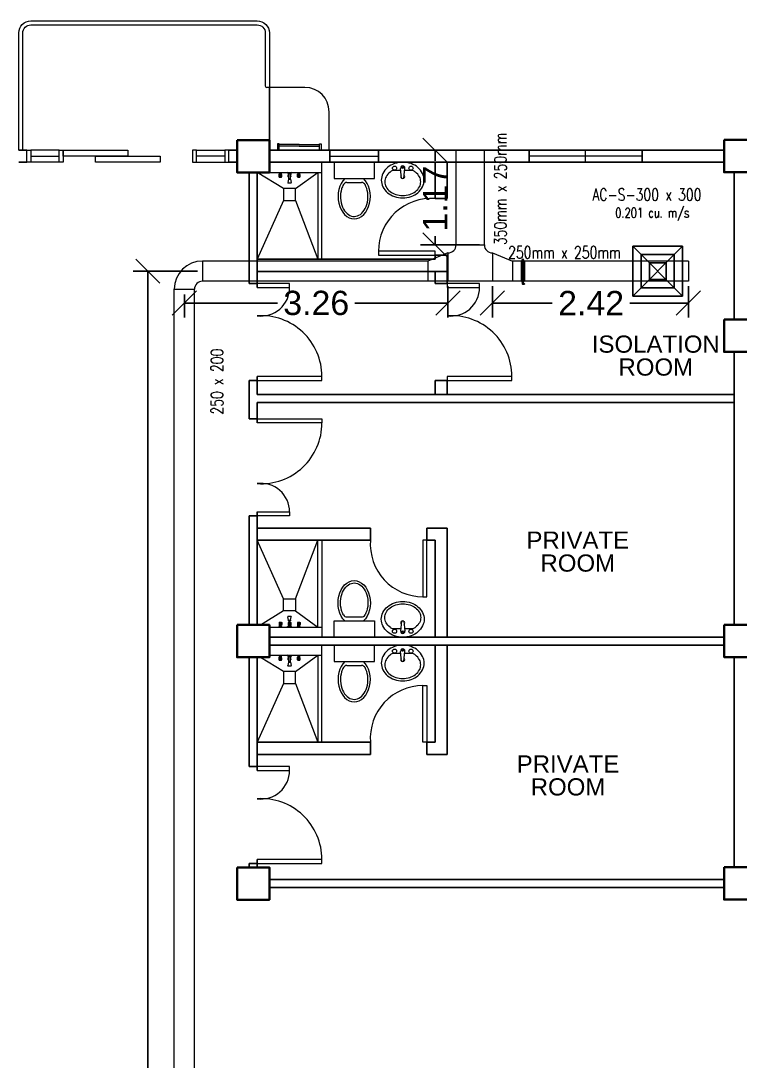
# Model space of a CAD drawing. Header units: millimetres. Extents: x 3 to 421, y 1 to 337.
# Drawn here: x 357.23 to 366.13, y 140.27 to 153.14 of the extents above; entities that cross this region are included whole.
import ezdxf

# ---------------------------------------------------------------- set-up
doc = ezdxf.new("R2010")
doc.units = ezdxf.units.MM
doc.header["$MEASUREMENT"] = 0
for name, color, linetype in [('A.C.VOLUM DAMPER', 7, 'Continuous'), ('diffuser', 7, 'Continuous'), ('ducting label', 7, 'Continuous'), ('label', 7, 'Continuous'), ('Legends', 7, 'Continuous')]:
    doc.layers.add(name, color=color, linetype=linetype)
doc.layers.add('ahu line', color=7, linetype='Continuous', lineweight=20)
doc.styles.add('Arch-Dim', font='simplex.shx', dxfattribs={"width": 0.75})
doc.styles.get("Standard").update_dxf_attribs({"font": 'arial.ttf'})
doc.styles.add('SWISSLT175', font='swissl.ttf', dxfattribs={"height": 0.175})
doc.dimstyles.new('Copy of dimension', dxfattribs={"dimtxt": 0.3, "dimasz": 0.3, "dimexe": 0.18, "dimexo": 0.0625, "dimgap": 0.09, "dimtad": 0, "dimzin": 0, "dimdsep": 46, "dimtxsty": 'Standard', "dimblk": 'OBLIQUE', "dimcen": 0.09, "dimclrd": 256, "dimclre": 256, "dimclrt": 256, "dimadec": 0, "dimazin": 0, "dimtfac": 1, "dimtofl": 0, "dimtmove": 0, "dimatfit": 3, "dimldrblk": 'OBLIQUE', "dimfxl": 1, "dimtolj": 1, "dimtzin": 0, "dimarcsym": 0})

# ---------------------------------------------------------------- blocks, each defined once
blk = doc.blocks.new('AC-S-12')
at = {"layer": 'diffuser'}
for p, q in [((-0.15, 0.15), (0.15, -0.15)), ((0.15, 0.15), (-0.15, -0.15)), ((-0.15, 0.15), (-0.15, -0.15)), ((0.15, 0.15), (-0.15, 0.15)), ((0.15, -0.15), (0.15, 0.15)), ((-0.1, 0.1), (-0.1, -0.1)), ((0.1, 0.1), (-0.1, 0.1)), ((0.1, -0.1), (0.1, 0.1)), ((-0.05, 0.05), (-0.05, -0.05)), ((0.05, 0.05), (-0.05, 0.05)), ((0.05, -0.05), (0.05, 0.05)), ((-0.05, -0.05), (0.05, -0.05)), ((-0.1, -0.1), (0.1, -0.1)), ((-0.15, -0.15), (0.15, -0.15))]:
    blk.add_line(p, q, dxfattribs=at)
for points in [[(-0.3582, 0.3582, 0, 0.0447, 0), (-0.2951, 0.295, 0, 0, 0), (-0.15, 0.15, 0, 0, 0)], [(0.3582, 0.3582, 0, 0.0447, 0), (0.2951, 0.295, 0, 0, 0), (0.15, 0.15, 0, 0, 0)], [(-0.3582, -0.3582, 0, 0.0447, 0), (-0.2951, -0.295, 0, 0, 0), (-0.15, -0.15, 0, 0, 0)], [(0.3582, -0.3582, 0, 0.0447, 0), (0.2951, -0.295, 0, 0, 0), (0.15, -0.15, 0, 0, 0)]]:
    blk.add_lwpolyline(points, format="xyseb", dxfattribs=at)
blk = doc.blocks.new('fcu')
at = {"layer": 'diffuser', "color": 7, "xscale": 2.052644456280903, "yscale": 2.052644456280903, "zscale": 2.052644456280903}
blk.add_blockref('AC-S-12', (0, 0), dxfattribs=at)
blk = doc.blocks.new('_Oblique')
at = {"color": 0, "linetype": 'ByBlock', "lineweight": -2}
blk.add_line((-0.5, -0.5), (0.5, 0.5), dxfattribs=at)
blk = doc.blocks.new('*D54')
at = {"layer": 'Defpoints', "color": 0, "transparency": 16777216}
for p in [(362.968, 151.541), (362.358, 150.369), (362.968, 150.369)]:
    blk.add_point(p, dxfattribs=at)
at = {"layer": 'diffuser', "lineweight": -2, "transparency": 16777216}
for p, q in [((362.906, 151.541), (362.178, 151.541)), ((362.358, 151.541), (362.358, 151.407)), ((362.358, 150.369), (362.358, 150.476)), ((362.906, 150.369), (362.178, 150.369))]:
    blk.add_line(p, q, dxfattribs=at)
at = {"layer": 'diffuser', "lineweight": -2, "transparency": 16777216, "xscale": 0.3, "yscale": 0.3, "zscale": 0.3}
for p, rotation in [((362.358, 151.541), 90), ((362.358, 150.369), 270)]:
    blk.add_blockref('_Oblique', p, dxfattribs=dict(at, rotation=rotation))
at = {"layer": 'diffuser', "transparency": 16777216, "insert": (362.358, 150.941), "char_height": 0.3, "attachment_point": 5, "rotation": 90}
blk.add_mtext('\\A1;1.17', dxfattribs=at)
blk = doc.blocks.new('*D55')
at = {"layer": 'Defpoints', "color": 0, "transparency": 16777216}
for p in [(363.068, 149.919), (365.493, 149.919), (365.493, 149.649)]:
    blk.add_point(p, dxfattribs=at)
at = {"layer": 'diffuser', "lineweight": -2, "transparency": 16777216}
for p, q in [((363.068, 149.857), (363.068, 149.469)), ((365.493, 149.857), (365.493, 149.469)), ((363.068, 149.649), (363.808, 149.649)), ((365.493, 149.649), (364.769, 149.649))]:
    blk.add_line(p, q, dxfattribs=at)
at = {"layer": 'diffuser', "lineweight": -2, "transparency": 16777216, "xscale": 0.3, "yscale": 0.3, "zscale": 0.3, "rotation": 180}
blk.add_blockref('_Oblique', (363.068, 149.649), dxfattribs=at)
at = {"layer": 'diffuser', "lineweight": -2, "transparency": 16777216, "xscale": 0.3, "yscale": 0.3, "zscale": 0.3}
blk.add_blockref('_Oblique', (365.493, 149.649), dxfattribs=at)
at = {"layer": 'diffuser', "transparency": 16777216, "insert": (364.289, 149.649), "char_height": 0.3, "attachment_point": 5}
blk.add_mtext('\\A1;2.42', dxfattribs=at)
blk = doc.blocks.new('*D56')
at = {"layer": 'Defpoints', "color": 0, "transparency": 16777216}
for p in [(362.518, 149.919), (359.257, 149.819), (359.257, 149.649)]:
    blk.add_point(p, dxfattribs=at)
at = {"layer": 'diffuser', "lineweight": -2, "transparency": 16777216}
for p, q in [((362.518, 149.857), (362.518, 149.469)), ((359.257, 149.757), (359.257, 149.469)), ((359.257, 149.649), (360.409, 149.649)), ((362.518, 149.649), (361.367, 149.649))]:
    blk.add_line(p, q, dxfattribs=at)
at = {"layer": 'diffuser', "lineweight": -2, "transparency": 16777216, "xscale": 0.3, "yscale": 0.3, "zscale": 0.3, "rotation": 180}
blk.add_blockref('_Oblique', (359.257, 149.649), dxfattribs=at)
at = {"layer": 'diffuser', "lineweight": -2, "transparency": 16777216, "xscale": 0.3, "yscale": 0.3, "zscale": 0.3}
blk.add_blockref('_Oblique', (362.518, 149.649), dxfattribs=at)
at = {"layer": 'diffuser', "transparency": 16777216, "insert": (360.888, 149.649), "char_height": 0.3, "attachment_point": 5}
blk.add_mtext('\\A1;3.26', dxfattribs=at)
blk = doc.blocks.new('*D57')
at = {"layer": 'Defpoints', "color": 0, "transparency": 16777216}
for p in [(359.482, 150.044), (358.805, 112.038), (359.482, 112.038)]:
    blk.add_point(p, dxfattribs=at)
at = {"layer": 'diffuser', "lineweight": -2, "transparency": 16777216}
for p, q in [((359.42, 150.044), (358.625, 150.044)), ((358.805, 150.044), (358.805, 131.605)), ((358.805, 112.038), (358.805, 130.47)), ((359.42, 112.038), (358.625, 112.038))]:
    blk.add_line(p, q, dxfattribs=at)
at = {"layer": 'diffuser', "lineweight": -2, "transparency": 16777216, "xscale": 0.3, "yscale": 0.3, "zscale": 0.3}
for p, rotation in [((358.805, 150.044), 90), ((358.805, 112.038), 270)]:
    blk.add_blockref('_Oblique', p, dxfattribs=dict(at, rotation=rotation))
at = {"layer": 'diffuser', "transparency": 16777216, "insert": (358.805, 131.037), "char_height": 0.3, "attachment_point": 5, "rotation": 90}
blk.add_mtext('\\A1;38.01', dxfattribs=at)

msp = doc.modelspace()

# ---------------------------------------------------------------- hatches: boundary and pattern name
at = {"layer": 'A.C.VOLUM DAMPER'}
h = msp.add_hatch(dxfattribs=at)
h.set_pattern_fill('ANSI31', color=256, scale=0.001864, angle=-90, style=0)
h.set_pattern_definition([(315, (-66.210348, -91.43470332), (0.00016477009232, 0.00016477009232), [])])
h.paths.add_polyline_path([(363.449, 149.908), (363.454, 149.908), (363.454, 149.919), (363.437, 149.919), (363.437, 149.908), (363.442, 149.908), (363.442, 149.882), (363.466, 149.882), (363.466, 149.888), (363.449, 149.888)])

# ---------------------------------------------------------------- linework, layer by layer
at = {"color": 8, "linetype": 'ByBlock', "lineweight": 9}
for p, q in [((360.748, 152.316), (360.278, 152.316)), ((361.048, 151.541), (361.048, 152.016)), ((360.308, 151.541), (361.058, 151.541)), ((360.428, 151.621), (360.408, 151.621)), ((360.408, 151.621), (360.408, 151.541)), ((360.428, 151.541), (360.428, 151.621)), ((360.678, 151.611), (360.428, 151.611)), ((360.678, 151.591), (360.428, 151.591)), ((360.678, 151.611), (360.928, 151.611)), ((360.678, 151.591), (360.928, 151.591)), ((360.928, 151.541), (360.928, 151.621)), ((360.928, 151.621), (360.948, 151.621)), ((360.948, 151.621), (360.948, 151.541)), ((360.948, 151.541), (361.048, 151.541)), ((361.058, 151.541), (361.058, 151.392)), ((361.658, 151.392), (361.658, 151.541)), ((364.921, 151.542), (363.521, 151.542)), ((363.521, 151.542), (363.521, 151.391)), ((364.221, 151.391), (364.221, 151.542)), ((364.921, 151.391), (364.921, 151.542)), ((361.058, 151.467), (361.658, 151.467)), ((361.058, 151.392), (361.658, 151.392)), ((364.921, 151.466), (363.521, 151.466)), ((364.221, 151.391), (364.921, 151.391)), ((360.308, 151.266), (360.958, 151.266)), ((366.058, 148.517), (366.058, 149.044)), ((360.308, 145.641), (360.958, 145.641)), ((360.308, 145.291), (360.958, 145.291)), ((366.058, 142.817), (366.058, 142.669))]:
    msp.add_line(p, q, dxfattribs=at)
at = {"color": 8, "linetype": 'ByBlock', "lineweight": 25}
for p, q in [((357.308, 151.541), (357.208, 151.541)), ((359.808, 151.541), (359.908, 151.541)), ((365.933, 151.542), (360.308, 151.541)), ((357.308, 151.391), (357.208, 151.391)), ((359.808, 151.391), (359.908, 151.391)), ((365.933, 151.392), (360.308, 151.392)), ((362.508, 151.391), (365.933, 151.391)), ((360.058, 151.266), (360.058, 149.891)), ((360.158, 151.266), (360.158, 149.841)), ((366.058, 149.444), (366.058, 151.268)), ((360.158, 149.891), (360.058, 149.891)), ((366.058, 145.669), (366.058, 149.044)), ((360.058, 148.691), (360.058, 148.467)), ((360.158, 148.691), (360.058, 148.691)), ((360.158, 148.741), (360.158, 148.517)), ((360.058, 148.467), (360.058, 148.216)), ((366.058, 148.517), (360.158, 148.517)), ((366.058, 148.417), (360.158, 148.417)), ((360.158, 148.417), (360.158, 148.166)), ((366.058, 145.669), (366.058, 148.417)), ((360.158, 148.216), (360.058, 148.216)), ((360.058, 147.016), (360.058, 145.667)), ((360.158, 147.016), (360.058, 147.016)), ((360.158, 147.066), (360.158, 145.667)), ((365.933, 145.517), (360.308, 145.517)), ((365.933, 145.417), (360.308, 145.417)), ((360.058, 145.267), (360.058, 143.916)), ((360.158, 145.267), (360.158, 143.866)), ((366.058, 142.669), (366.058, 145.269)), ((366.058, 142.817), (366.058, 145.269)), ((360.158, 143.916), (360.058, 143.916)), ((360.158, 142.766), (360.158, 142.667)), ((360.058, 142.716), (360.058, 142.667)), ((360.158, 142.716), (360.058, 142.716)), ((360.308, 142.517), (365.933, 142.517)), ((360.308, 142.417), (365.933, 142.417))]:
    msp.add_line(p, q, dxfattribs=at)
at = {"color": 8, "linetype": 'ByBlock', "lineweight": 13}
for p, q in [((357.708, 151.541), (357.358, 151.541)), ((359.408, 151.541), (359.758, 151.541)), ((357.358, 151.466), (357.708, 151.466)), ((357.708, 151.391), (357.358, 151.391)), ((359.758, 151.466), (359.408, 151.466)), ((359.408, 151.391), (359.758, 151.391))]:
    msp.add_line(p, q, dxfattribs=at)
at = {"color": 8, "lineweight": 9}
for p, q in [((361.108, 151.391), (361.108, 151.191)), ((361.608, 151.391), (361.108, 151.391)), ((361.608, 151.191), (361.608, 151.391)), ((360.428, 151.266), (360.462, 151.266)), ((360.428, 151.265), (360.428, 151.266)), ((360.428, 151.265), (360.462, 151.265)), ((360.428, 151.265), (360.431, 151.258)), ((360.428, 151.233), (360.43, 151.237)), ((360.431, 151.258), (360.458, 151.258)), ((360.431, 151.244), (360.431, 151.247)), ((360.431, 151.247), (360.458, 151.247)), ((360.431, 151.244), (360.459, 151.244)), ((360.431, 151.239), (360.431, 151.244)), ((360.433, 151.258), (360.433, 151.247)), ((360.456, 151.258), (360.456, 151.247)), ((360.462, 151.265), (360.458, 151.258)), ((360.459, 151.244), (360.458, 151.247)), ((360.459, 151.239), (360.459, 151.244)), ((360.461, 151.233), (360.459, 151.237)), ((360.462, 151.265), (360.462, 151.266)), ((360.541, 151.26), (360.529, 151.266)), ((360.529, 151.266), (360.587, 151.266)), ((360.576, 151.26), (360.541, 151.26)), ((360.541, 151.251), (360.541, 151.26)), ((360.541, 151.26), (360.576, 151.26)), ((360.576, 151.251), (360.541, 151.251)), ((360.542, 151.233), (360.544, 151.237)), ((360.544, 151.244), (360.545, 151.247)), ((360.544, 151.244), (360.551, 151.244)), ((360.544, 151.239), (360.544, 151.244)), ((360.545, 151.247), (360.551, 151.247)), ((360.547, 151.251), (360.547, 151.247)), ((360.551, 151.188), (360.551, 151.251)), ((360.551, 151.251), (360.566, 151.251)), ((360.566, 151.251), (360.566, 151.188)), ((360.566, 151.247), (360.571, 151.247)), ((360.566, 151.244), (360.572, 151.244)), ((360.57, 151.251), (360.57, 151.247)), ((360.572, 151.244), (360.571, 151.247)), ((360.572, 151.239), (360.572, 151.244)), ((360.575, 151.233), (360.573, 151.237)), ((360.587, 151.266), (360.576, 151.26)), ((360.576, 151.26), (360.576, 151.251)), ((360.655, 151.265), (360.655, 151.266)), ((360.655, 151.266), (360.689, 151.266)), ((360.655, 151.265), (360.658, 151.258)), ((360.655, 151.265), (360.689, 151.265)), ((360.655, 151.233), (360.657, 151.237)), ((360.658, 151.258), (360.685, 151.258)), ((360.658, 151.244), (360.659, 151.247)), ((360.658, 151.239), (360.658, 151.244)), ((360.658, 151.244), (360.686, 151.244)), ((360.659, 151.247), (360.685, 151.247)), ((360.66, 151.258), (360.66, 151.247)), ((360.683, 151.258), (360.683, 151.247)), ((360.689, 151.265), (360.685, 151.258)), ((360.686, 151.244), (360.685, 151.247)), ((360.686, 151.239), (360.686, 151.244)), ((360.688, 151.233), (360.686, 151.237)), ((360.689, 151.265), (360.689, 151.266)), ((361.944, 151.193), (361.93, 151.315)), ((361.973, 151.193), (361.986, 151.315)), ((360.428, 151.211), (360.428, 151.233)), ((360.428, 151.211), (360.461, 151.211)), ((360.431, 151.209), (360.428, 151.211)), ((360.431, 151.233), (360.439, 151.233)), ((360.431, 151.22), (360.431, 151.232)), ((360.431, 151.209), (360.458, 151.209)), ((360.431, 151.207), (360.431, 151.209)), ((360.431, 151.207), (360.458, 151.207)), ((360.438, 151.219), (360.438, 151.232)), ((360.458, 151.233), (360.45, 151.233)), ((360.451, 151.219), (360.451, 151.232)), ((360.458, 151.22), (360.458, 151.232)), ((360.458, 151.209), (360.461, 151.211)), ((360.458, 151.207), (360.458, 151.209)), ((360.461, 151.211), (360.461, 151.233)), ((360.546, 151.181), (360.537, 151.139)), ((360.578, 151.134), (360.539, 151.134)), ((360.542, 151.211), (360.542, 151.233)), ((360.542, 151.211), (360.551, 151.211)), ((360.545, 151.209), (360.542, 151.211)), ((360.545, 151.233), (360.551, 151.233)), ((360.545, 151.22), (360.545, 151.232)), ((360.545, 151.209), (360.551, 151.209)), ((360.545, 151.207), (360.545, 151.209)), ((360.545, 151.207), (360.551, 151.207)), ((360.546, 151.188), (360.546, 151.181)), ((360.57, 151.188), (360.546, 151.188)), ((360.546, 151.181), (360.57, 151.181)), ((360.546, 151.181), (360.57, 151.181)), ((360.571, 151.233), (360.566, 151.233)), ((360.566, 151.211), (360.575, 151.211)), ((360.566, 151.209), (360.571, 151.209)), ((360.566, 151.207), (360.571, 151.207)), ((360.57, 151.181), (360.57, 151.188)), ((360.57, 151.181), (360.579, 151.139)), ((360.571, 151.22), (360.571, 151.232)), ((360.571, 151.209), (360.575, 151.211)), ((360.571, 151.207), (360.571, 151.209)), ((360.575, 151.211), (360.575, 151.233)), ((360.655, 151.211), (360.655, 151.233)), ((360.659, 151.209), (360.655, 151.211)), ((360.655, 151.211), (360.688, 151.211)), ((360.659, 151.233), (360.666, 151.233)), ((360.659, 151.22), (360.659, 151.232)), ((360.659, 151.207), (360.659, 151.209)), ((360.659, 151.209), (360.685, 151.209)), ((360.659, 151.207), (360.685, 151.207)), ((360.666, 151.219), (360.666, 151.232)), ((360.685, 151.233), (360.678, 151.233)), ((360.678, 151.219), (360.678, 151.232)), ((360.685, 151.22), (360.685, 151.232)), ((360.685, 151.209), (360.688, 151.211)), ((360.685, 151.207), (360.685, 151.209)), ((360.688, 151.211), (360.688, 151.233)), ((361.108, 151.191), (361.608, 151.191)), ((361.268, 151.141), (361.449, 151.141)), ((360.546, 145.726), (360.537, 145.768)), ((360.578, 145.773), (360.539, 145.773)), ((360.546, 145.719), (360.546, 145.726)), ((360.546, 145.726), (360.57, 145.726)), ((360.546, 145.726), (360.57, 145.726)), ((360.57, 145.719), (360.546, 145.719)), ((360.551, 145.719), (360.551, 145.656)), ((360.566, 145.656), (360.566, 145.719)), ((360.57, 145.726), (360.579, 145.768)), ((360.57, 145.726), (360.57, 145.719)), ((361.108, 145.516), (361.108, 145.716)), ((361.108, 145.716), (361.608, 145.716)), ((361.268, 145.766), (361.449, 145.766)), ((361.608, 145.716), (361.608, 145.516)), ((361.944, 145.714), (361.93, 145.592)), ((361.973, 145.714), (361.986, 145.592)), ((360.431, 145.698), (360.428, 145.696)), ((360.428, 145.696), (360.461, 145.696)), ((360.428, 145.696), (360.428, 145.674)), ((360.428, 145.674), (360.43, 145.67)), ((360.428, 145.642), (360.431, 145.649)), ((360.428, 145.642), (360.462, 145.642)), ((360.428, 145.642), (360.428, 145.641)), ((360.428, 145.641), (360.462, 145.641)), ((360.431, 145.7), (360.458, 145.7)), ((360.431, 145.7), (360.431, 145.698)), ((360.431, 145.698), (360.458, 145.698)), ((360.431, 145.688), (360.431, 145.675)), ((360.431, 145.674), (360.439, 145.674)), ((360.431, 145.668), (360.431, 145.663)), ((360.431, 145.663), (360.431, 145.66)), ((360.431, 145.663), (360.459, 145.663)), ((360.431, 145.66), (360.458, 145.66)), ((360.431, 145.649), (360.458, 145.649)), ((360.433, 145.649), (360.433, 145.66)), ((360.438, 145.688), (360.438, 145.675)), ((360.458, 145.674), (360.45, 145.674)), ((360.451, 145.688), (360.451, 145.675)), ((360.456, 145.649), (360.456, 145.66)), ((360.458, 145.7), (360.458, 145.698)), ((360.458, 145.698), (360.461, 145.696)), ((360.458, 145.688), (360.458, 145.675)), ((360.459, 145.663), (360.458, 145.66)), ((360.462, 145.642), (360.458, 145.649)), ((360.461, 145.674), (360.459, 145.67)), ((360.459, 145.668), (360.459, 145.663)), ((360.461, 145.696), (360.461, 145.674)), ((360.462, 145.642), (360.462, 145.641)), ((360.541, 145.647), (360.529, 145.641)), ((360.529, 145.641), (360.587, 145.641)), ((360.576, 145.656), (360.541, 145.656)), ((360.541, 145.656), (360.541, 145.647)), ((360.576, 145.647), (360.541, 145.647)), ((360.541, 145.647), (360.576, 145.647)), ((360.545, 145.698), (360.542, 145.696)), ((360.542, 145.696), (360.551, 145.696)), ((360.542, 145.696), (360.542, 145.674)), ((360.542, 145.674), (360.544, 145.67)), ((360.544, 145.668), (360.544, 145.663)), ((360.544, 145.663), (360.551, 145.663)), ((360.544, 145.663), (360.545, 145.66)), ((360.545, 145.7), (360.551, 145.7)), ((360.545, 145.7), (360.545, 145.698)), ((360.545, 145.698), (360.551, 145.698)), ((360.545, 145.688), (360.545, 145.675)), ((360.545, 145.674), (360.551, 145.674)), ((360.545, 145.66), (360.551, 145.66)), ((360.547, 145.656), (360.547, 145.66)), ((360.551, 145.656), (360.566, 145.656)), ((360.566, 145.7), (360.571, 145.7)), ((360.566, 145.698), (360.571, 145.698)), ((360.566, 145.696), (360.575, 145.696)), ((360.571, 145.674), (360.566, 145.674)), ((360.566, 145.663), (360.572, 145.663)), ((360.566, 145.66), (360.571, 145.66)), ((360.57, 145.656), (360.57, 145.66)), ((360.571, 145.7), (360.571, 145.698)), ((360.571, 145.698), (360.575, 145.696)), ((360.571, 145.688), (360.571, 145.675)), ((360.572, 145.663), (360.571, 145.66)), ((360.572, 145.668), (360.572, 145.663)), ((360.575, 145.674), (360.573, 145.67)), ((360.575, 145.696), (360.575, 145.674)), ((360.576, 145.647), (360.576, 145.656)), ((360.587, 145.641), (360.576, 145.647)), ((360.659, 145.698), (360.655, 145.696)), ((360.655, 145.696), (360.655, 145.674)), ((360.655, 145.696), (360.688, 145.696)), ((360.655, 145.674), (360.657, 145.67)), ((360.655, 145.642), (360.658, 145.649)), ((360.655, 145.642), (360.655, 145.641)), ((360.655, 145.642), (360.689, 145.642)), ((360.655, 145.641), (360.689, 145.641)), ((360.658, 145.668), (360.658, 145.663)), ((360.658, 145.663), (360.686, 145.663)), ((360.658, 145.663), (360.659, 145.66)), ((360.658, 145.649), (360.685, 145.649)), ((360.659, 145.7), (360.659, 145.698)), ((360.659, 145.7), (360.685, 145.7)), ((360.659, 145.698), (360.685, 145.698)), ((360.659, 145.688), (360.659, 145.675)), ((360.659, 145.674), (360.666, 145.674)), ((360.659, 145.66), (360.685, 145.66)), ((360.66, 145.649), (360.66, 145.66)), ((360.666, 145.688), (360.666, 145.675)), ((360.678, 145.688), (360.678, 145.675)), ((360.685, 145.674), (360.678, 145.674)), ((360.683, 145.649), (360.683, 145.66)), ((360.685, 145.7), (360.685, 145.698)), ((360.685, 145.698), (360.688, 145.696)), ((360.685, 145.688), (360.685, 145.675)), ((360.686, 145.663), (360.685, 145.66)), ((360.689, 145.642), (360.685, 145.649)), ((360.688, 145.674), (360.686, 145.67)), ((360.686, 145.668), (360.686, 145.663)), ((360.688, 145.696), (360.688, 145.674)), ((360.689, 145.642), (360.689, 145.641)), ((361.608, 145.516), (361.108, 145.516)), ((361.108, 145.416), (361.108, 145.216)), ((361.608, 145.416), (361.108, 145.416)), ((361.608, 145.216), (361.608, 145.416)), ((361.944, 145.218), (361.93, 145.34)), ((361.973, 145.218), (361.986, 145.34)), ((360.428, 145.291), (360.462, 145.291)), ((360.428, 145.29), (360.428, 145.291)), ((360.428, 145.29), (360.462, 145.29)), ((360.428, 145.29), (360.431, 145.283)), ((360.428, 145.258), (360.43, 145.262)), ((360.428, 145.236), (360.428, 145.258)), ((360.428, 145.236), (360.461, 145.236)), ((360.431, 145.234), (360.428, 145.236)), ((360.431, 145.283), (360.458, 145.283)), ((360.431, 145.269), (360.431, 145.272)), ((360.431, 145.272), (360.458, 145.272)), ((360.431, 145.269), (360.459, 145.269)), ((360.431, 145.264), (360.431, 145.269)), ((360.431, 145.258), (360.439, 145.258)), ((360.431, 145.245), (360.431, 145.257)), ((360.431, 145.234), (360.458, 145.234)), ((360.431, 145.232), (360.431, 145.234)), ((360.431, 145.232), (360.458, 145.232)), ((360.433, 145.283), (360.433, 145.272)), ((360.438, 145.244), (360.438, 145.257)), ((360.458, 145.258), (360.45, 145.258)), ((360.451, 145.244), (360.451, 145.257)), ((360.456, 145.283), (360.456, 145.272)), ((360.462, 145.29), (360.458, 145.283)), ((360.459, 145.269), (360.458, 145.272)), ((360.458, 145.245), (360.458, 145.257)), ((360.458, 145.234), (360.461, 145.236)), ((360.458, 145.232), (360.458, 145.234)), ((360.459, 145.264), (360.459, 145.269)), ((360.461, 145.258), (360.459, 145.262)), ((360.461, 145.236), (360.461, 145.258)), ((360.462, 145.29), (360.462, 145.291)), ((360.541, 145.285), (360.529, 145.291)), ((360.529, 145.291), (360.587, 145.291)), ((360.546, 145.206), (360.537, 145.164)), ((360.576, 145.285), (360.541, 145.285)), ((360.541, 145.276), (360.541, 145.285)), ((360.541, 145.285), (360.576, 145.285)), ((360.576, 145.276), (360.541, 145.276)), ((360.542, 145.258), (360.544, 145.262)), ((360.542, 145.236), (360.542, 145.258)), ((360.542, 145.236), (360.551, 145.236)), ((360.545, 145.234), (360.542, 145.236)), ((360.544, 145.269), (360.545, 145.272)), ((360.544, 145.269), (360.551, 145.269)), ((360.544, 145.264), (360.544, 145.269)), ((360.545, 145.272), (360.551, 145.272)), ((360.545, 145.258), (360.551, 145.258)), ((360.545, 145.245), (360.545, 145.257)), ((360.545, 145.234), (360.551, 145.234)), ((360.545, 145.232), (360.545, 145.234)), ((360.545, 145.232), (360.551, 145.232)), ((360.546, 145.213), (360.546, 145.206)), ((360.57, 145.213), (360.546, 145.213)), ((360.546, 145.206), (360.57, 145.206)), ((360.546, 145.206), (360.57, 145.206)), ((360.547, 145.276), (360.547, 145.272)), ((360.551, 145.213), (360.551, 145.276)), ((360.551, 145.276), (360.566, 145.276)), ((360.566, 145.276), (360.566, 145.213)), ((360.566, 145.272), (360.571, 145.272)), ((360.566, 145.269), (360.572, 145.269)), ((360.571, 145.258), (360.566, 145.258)), ((360.566, 145.236), (360.575, 145.236)), ((360.566, 145.234), (360.571, 145.234)), ((360.566, 145.232), (360.571, 145.232)), ((360.57, 145.276), (360.57, 145.272)), ((360.57, 145.206), (360.57, 145.213)), ((360.57, 145.206), (360.579, 145.164)), ((360.572, 145.269), (360.571, 145.272)), ((360.571, 145.245), (360.571, 145.257)), ((360.571, 145.234), (360.575, 145.236)), ((360.571, 145.232), (360.571, 145.234)), ((360.572, 145.264), (360.572, 145.269)), ((360.575, 145.258), (360.573, 145.262)), ((360.575, 145.236), (360.575, 145.258)), ((360.587, 145.291), (360.576, 145.285)), ((360.576, 145.285), (360.576, 145.276)), ((360.655, 145.29), (360.655, 145.291)), ((360.655, 145.291), (360.689, 145.291)), ((360.655, 145.29), (360.658, 145.283)), ((360.655, 145.29), (360.689, 145.29)), ((360.655, 145.258), (360.657, 145.262)), ((360.655, 145.236), (360.655, 145.258)), ((360.659, 145.234), (360.655, 145.236)), ((360.655, 145.236), (360.688, 145.236)), ((360.658, 145.283), (360.685, 145.283)), ((360.658, 145.269), (360.659, 145.272)), ((360.658, 145.264), (360.658, 145.269)), ((360.658, 145.269), (360.686, 145.269)), ((360.659, 145.272), (360.685, 145.272)), ((360.659, 145.258), (360.666, 145.258)), ((360.659, 145.245), (360.659, 145.257)), ((360.659, 145.232), (360.659, 145.234)), ((360.659, 145.234), (360.685, 145.234)), ((360.659, 145.232), (360.685, 145.232)), ((360.66, 145.283), (360.66, 145.272)), ((360.666, 145.244), (360.666, 145.257)), ((360.685, 145.258), (360.678, 145.258)), ((360.678, 145.244), (360.678, 145.257)), ((360.683, 145.283), (360.683, 145.272)), ((360.689, 145.29), (360.685, 145.283)), ((360.686, 145.269), (360.685, 145.272)), ((360.685, 145.245), (360.685, 145.257)), ((360.685, 145.234), (360.688, 145.236)), ((360.685, 145.232), (360.685, 145.234)), ((360.686, 145.264), (360.686, 145.269)), ((360.688, 145.258), (360.686, 145.262)), ((360.688, 145.236), (360.688, 145.258)), ((360.689, 145.29), (360.689, 145.291)), ((361.108, 145.216), (361.608, 145.216)), ((360.578, 145.159), (360.539, 145.159)), ((361.268, 145.166), (361.449, 145.166))]:
    msp.add_line(p, q, dxfattribs=at)
at = {"color": 8, "lineweight": 25, "ltscale": 0.3}
for p, q in [((362.358, 151.391), (362.358, 150.941)), ((362.508, 151.391), (362.508, 150.941)), ((362.358, 150.241), (362.358, 150.191)), ((362.508, 150.241), (362.508, 150.041)), ((360.158, 150.191), (362.358, 150.191)), ((360.158, 150.041), (362.508, 150.041))]:
    msp.add_line(p, q, dxfattribs=at)
at = {"color": 8, "linetype": 'ByBlock', "lineweight": 9, "ltscale": 0.3}
for p, q in [((360.483, 151.066), (360.158, 151.266)), ((360.633, 151.066), (360.908, 151.266)), ((360.483, 150.916), (360.158, 150.191)), ((360.633, 150.916), (360.908, 150.191)), ((360.483, 145.991), (360.158, 146.716)), ((360.633, 145.991), (360.908, 146.716)), ((360.483, 145.841), (360.199, 145.666)), ((360.633, 145.841), (360.908, 145.641)), ((360.483, 145.091), (360.199, 145.266)), ((360.633, 145.091), (360.908, 145.291)), ((360.483, 144.941), (360.158, 144.216)), ((360.633, 144.941), (360.908, 144.216))]:
    msp.add_line(p, q, dxfattribs=at)
at = {"color": 8, "linetype": 'Continuous', "lineweight": 25}
for p, q in [((362.358, 150.941), (362.508, 150.941)), ((362.358, 150.191), (362.358, 150.241)), ((362.358, 150.241), (362.508, 150.241)), ((362.358, 150.041), (362.358, 149.891)), ((362.508, 150.041), (362.508, 149.891)), ((362.508, 149.891), (362.358, 149.891)), ((362.358, 148.691), (362.358, 148.516)), ((362.508, 148.691), (362.358, 148.691)), ((362.508, 148.691), (362.508, 148.516))]:
    msp.add_line(p, q, dxfattribs=at)
at = {"color": 8, "linetype": 'ByBlock', "lineweight": 25, "ltscale": 0.3}
for p, q in [((360.158, 146.866), (361.558, 146.866)), ((361.558, 146.716), (361.558, 146.866)), ((362.258, 146.866), (362.508, 146.866)), ((362.258, 146.716), (362.258, 146.866)), ((362.508, 145.516), (362.508, 146.866)), ((360.158, 146.716), (361.558, 146.716)), ((362.258, 146.716), (362.358, 146.716)), ((362.358, 145.516), (362.358, 146.716)), ((362.358, 145.416), (362.358, 144.216)), ((362.508, 145.416), (362.508, 144.066)), ((360.158, 144.216), (361.558, 144.216)), ((361.558, 144.216), (361.558, 144.066)), ((362.258, 144.216), (362.358, 144.216)), ((362.258, 144.216), (362.258, 144.066)), ((360.158, 144.066), (361.558, 144.066)), ((362.258, 144.066), (362.508, 144.066))]:
    msp.add_line(p, q, dxfattribs=at)
at = {"color": 8, "linetype": 'ByBlock', "lineweight": 9}
for points in [[(357.208, 151.541), (357.208, 152.991, -0.414214), (357.358, 153.141), (360.158, 153.141, -0.414214), (360.308, 152.991), (360.308, 151.666), (360.308, 152.316)], [(357.258, 151.541), (357.258, 152.991, -0.414214), (357.358, 153.091), (360.158, 153.091, -0.414214), (360.258, 152.991), (360.258, 152.336)]]:
    msp.add_lwpolyline(points, format="xyb", dxfattribs=at)
at = {"color": 8, "linetype": 'ByBlock', "lineweight": 35}
for points in [[(359.908, 151.666), (360.308, 151.666), (360.308, 151.266), (359.908, 151.266)], [(365.933, 151.668), (366.333, 151.668), (366.333, 151.268), (365.933, 151.268)], [(365.933, 149.444), (366.333, 149.444), (366.333, 149.044), (365.933, 149.044)], [(359.908, 145.667), (360.308, 145.667), (360.308, 145.267), (359.908, 145.267)], [(365.933, 145.669), (366.333, 145.669), (366.333, 145.269), (365.933, 145.269)], [(359.908, 142.667), (360.308, 142.667), (360.308, 142.267), (359.908, 142.267)], [(365.933, 142.669), (366.333, 142.669), (366.333, 142.269), (365.933, 142.269)]]:
    msp.add_lwpolyline(points, close=True, dxfattribs=at)
at = {"color": 8, "linetype": 'ByBlock', "lineweight": 13}
for points in [[(357.358, 151.541), (357.358, 151.391), (357.308, 151.391), (357.308, 151.541)], [(357.758, 151.541), (357.758, 151.391), (357.708, 151.391), (357.708, 151.541)], [(357.758, 151.541), (358.558, 151.541), (358.558, 151.466), (357.758, 151.466)], [(359.358, 151.541), (359.358, 151.391), (359.408, 151.391), (359.408, 151.541)], [(359.758, 151.541), (359.758, 151.391), (359.808, 151.391), (359.808, 151.541)], [(358.158, 151.466), (358.958, 151.466), (358.958, 151.391), (358.158, 151.391)]]:
    msp.add_lwpolyline(points, close=True, dxfattribs=at)
at = {"color": 8, "lineweight": 9}
for points in [[(361.058, 151.541), (361.658, 151.541), (361.658, 151.392), (361.058, 151.392)], [(363.521, 151.542), (364.921, 151.542), (364.921, 151.392), (363.521, 151.392)]]:
    msp.add_lwpolyline(points, close=True, dxfattribs=at)
at = {"color": 8, "linetype": 'ByBlock', "lineweight": 9, "ltscale": 0.3}
for points in [[(360.908, 151.266), (360.908, 150.191), (360.958, 150.191), (360.958, 151.391), (360.958, 151.391)], [(360.908, 145.641), (360.908, 146.716), (360.958, 146.716), (360.958, 145.516), (360.958, 145.516)], [(360.908, 145.291), (360.908, 144.216), (360.958, 144.216), (360.958, 145.416), (360.958, 145.416)]]:
    msp.add_lwpolyline(points, dxfattribs=at)
at = {"color": 8, "lineweight": 9}
for points in [[(361.693, 151.17, 0.11576), (361.713, 151.088, 0.104047), (361.771, 151.014, 0.090875), (361.855, 150.966, 0.083344), (361.958, 150.949, 0.083344), (362.062, 150.966, 0.090875), (362.146, 151.014, 0.104047), (362.204, 151.088, 0.11576), (362.223, 151.17, 0.11576), (362.204, 151.253, 0.104047), (362.146, 151.326, 0.090875), (362.062, 151.374, 0.083344), (361.958, 151.391, 0.083344), (361.855, 151.374, 0.090875), (361.771, 151.326, 0.104047), (361.713, 151.253, 0.11576)], [(361.693, 145.737, -0.11576), (361.713, 145.82, -0.104047), (361.771, 145.893, -0.090875), (361.855, 145.941, -0.083344), (361.958, 145.958, -0.083344), (362.062, 145.941, -0.090875), (362.146, 145.893, -0.104047), (362.204, 145.82, -0.11576), (362.223, 145.737, -0.11576), (362.204, 145.655, -0.104047), (362.146, 145.581, -0.090875), (362.062, 145.533, -0.083344), (361.958, 145.516, -0.083344), (361.855, 145.533, -0.090875), (361.771, 145.581, -0.104047), (361.713, 145.655, -0.11576)], [(361.693, 145.195, 0.11576), (361.713, 145.113, 0.104047), (361.771, 145.039, 0.090875), (361.855, 144.991, 0.083344), (361.958, 144.974, 0.083344), (362.062, 144.991, 0.090875), (362.146, 145.039, 0.104047), (362.204, 145.113, 0.11576), (362.223, 145.195, 0.11576), (362.204, 145.278, 0.104047), (362.146, 145.351, 0.090875), (362.062, 145.399, 0.083344), (361.958, 145.416, 0.083344), (361.855, 145.399, 0.090875), (361.771, 145.351, 0.104047), (361.713, 145.278, 0.11576)]]:
    msp.add_lwpolyline(points, format="xyb", close=True, dxfattribs=at)
for points in [[(361.736, 151.149, 0.124838), (361.752, 151.086, 0.105788), (361.801, 151.029, 0.086697), (361.871, 150.993, 0.076776), (361.958, 150.979, 0.076776), (362.046, 150.993, 0.086697), (362.116, 151.029, 0.105788), (362.165, 151.086, 0.124838), (362.181, 151.149, 0.124838), (362.165, 151.212, 0.105788), (362.116, 151.269, 0.040067), (362.085, 151.289), (361.983, 151.289, 0.040067)], [(361.934, 151.289), (361.832, 151.289, 0.040067), (361.801, 151.269, 0.105788), (361.752, 151.212, 0.124838), (361.736, 151.149, 0.124838)], [(361.736, 145.758, -0.124838), (361.752, 145.821, -0.105788), (361.801, 145.878, -0.086697), (361.871, 145.915, -0.076776), (361.958, 145.928, -0.076776), (362.046, 145.915, -0.086697), (362.116, 145.878, -0.105788), (362.165, 145.821, -0.124838), (362.181, 145.758, -0.124838), (362.165, 145.695, -0.105788), (362.116, 145.638, -0.040067), (362.085, 145.618), (361.983, 145.618, -0.040067)], [(361.934, 145.618), (361.832, 145.618, -0.040067), (361.801, 145.638, -0.105788), (361.752, 145.695, -0.124838), (361.736, 145.758, -0.124838)], [(361.736, 145.174, 0.124838), (361.752, 145.111, 0.105788), (361.801, 145.054, 0.086697), (361.871, 145.018, 0.076776), (361.958, 145.004, 0.076776), (362.046, 145.018, 0.086697), (362.116, 145.054, 0.105788), (362.165, 145.111, 0.124838), (362.181, 145.174, 0.124838), (362.165, 145.237, 0.105788), (362.116, 145.294, 0.040067), (362.085, 145.314), (361.983, 145.314, 0.040067)], [(361.934, 145.314), (361.832, 145.314, 0.040067), (361.801, 145.294, 0.105788), (361.752, 145.237, 0.124838), (361.736, 145.174, 0.124838)]]:
    msp.add_lwpolyline(points, format="xyb", dxfattribs=at)
at = {"color": 8, "linetype": 'ByBlock', "lineweight": 9, "ltscale": 0.03}
for points in [[(360.633, 151.066), (360.483, 151.066), (360.483, 150.916), (360.633, 150.916)], [(360.633, 145.841), (360.483, 145.841), (360.483, 145.991), (360.633, 145.991)], [(360.633, 145.091), (360.483, 145.091), (360.483, 144.941), (360.633, 144.941)]]:
    msp.add_lwpolyline(points, close=True, dxfattribs=at)
at = {"color": 8, "lineweight": 13, "ltscale": 0.03}
for points in [[(362.358, 150.241), (362.358, 150.291), (361.658, 150.291), (361.658, 150.241)], [(360.158, 149.891), (360.158, 149.841), (360.558, 149.841), (360.558, 149.891)], [(362.508, 149.891), (362.508, 149.841), (362.908, 149.841), (362.908, 149.891)], [(360.158, 148.741), (360.158, 148.691), (360.958, 148.691), (360.958, 148.741)], [(362.508, 148.741), (362.508, 148.691), (363.308, 148.691), (363.308, 148.741)], [(360.158, 148.166), (360.158, 148.216), (360.958, 148.216), (360.958, 148.166)], [(360.158, 147.016), (360.158, 147.066), (360.558, 147.066), (360.558, 147.016)], [(362.258, 146.716), (362.208, 146.716), (362.208, 146.016), (362.258, 146.016)], [(362.258, 144.216), (362.208, 144.216), (362.208, 144.916), (362.258, 144.916)], [(360.158, 143.916), (360.158, 143.866), (360.558, 143.866), (360.558, 143.916)], [(360.158, 142.766), (360.158, 142.716), (360.958, 142.716), (360.958, 142.766)]]:
    msp.add_lwpolyline(points, close=True, dxfattribs=at)
at = {"color": 8, "lineweight": 9}
for centre, radius in [((361.857, 151.318), 0.0255), ((361.958, 151.325), 0.0095), ((362.06, 151.318), 0.0255), ((361.857, 145.589), 0.0255), ((361.958, 145.583), 0.0095), ((362.06, 145.589), 0.0255), ((361.857, 145.343), 0.0255), ((361.958, 145.35), 0.0095), ((362.06, 145.343), 0.0255)]:
    msp.add_circle(centre, radius, dxfattribs=at)
at = {"color": 8, "linetype": 'ByBlock', "lineweight": 9}
for centre, radius, start, end in [((360.278, 152.336), 0.02, 180, 270), ((360.748, 152.016), 0.3, 0, 90)]:
    msp.add_arc(centre, radius, start, end, dxfattribs=at)
at = {"color": 8, "lineweight": 9}
for centre, radius, start, end in [((361.958, 151.318), 0.028, 353.7545, 186.2455), ((361.268, 151.091), 0.05, 90, 151.8499), ((361.449, 151.091), 0.05, 28.0084, 90), ((361.958, 151.216), 0.025, 138.7978, 233.6932), ((361.958, 151.287), 0.0948, 261.2026, 278.7974), ((361.958, 151.216), 0.025, 251.3793, 288.6207), ((361.958, 151.216), 0.025, 306.3068, 41.2022), ((361.268, 145.816), 0.05, 208.1501, 270), ((361.449, 145.816), 0.05, 270, 331.9916), ((361.958, 145.691), 0.025, 126.3068, 221.2022), ((361.958, 145.62), 0.0948, 81.2026, 98.7974), ((361.958, 145.691), 0.025, 71.3793, 108.6207), ((361.958, 145.691), 0.025, 318.7978, 53.6932), ((361.958, 145.589), 0.028, 173.7545, 6.2455), ((361.958, 145.343), 0.028, 353.7545, 186.2455), ((361.958, 145.241), 0.025, 138.7978, 233.6932), ((361.958, 145.312), 0.0948, 261.2026, 278.7974), ((361.958, 145.241), 0.025, 251.3793, 288.6207), ((361.958, 145.241), 0.025, 306.3068, 41.2022), ((361.268, 145.116), 0.05, 90, 151.8499), ((361.449, 145.116), 0.05, 28.0084, 90)]:
    msp.add_arc(centre, radius, start, end, dxfattribs=at)
at = {"color": 8, "lineweight": 13, "ltscale": 0.03}
for centre, radius, start, end in [((362.31, 150.291), 0.652, 85.7578, 180), ((360.205, 149.841), 0.353, 262.3719, 0), ((362.555, 149.841), 0.353, 262.3719, 0), ((360.207, 148.741), 0.752, 0, 93.6952), ((362.557, 148.741), 0.752, 0, 93.6952), ((360.207, 148.166), 0.752, 266.3048, 0), ((360.205, 147.066), 0.353, 0, 97.6281), ((362.208, 146.668), 0.652, 175.7578, 270), ((362.208, 144.264), 0.652, 90, 184.2422), ((360.205, 143.866), 0.353, 262.3719, 0), ((360.207, 142.766), 0.752, 0, 93.6952)]:
    msp.add_arc(centre, radius, start, end, dxfattribs=at)
at = {"color": 8, "lineweight": 9}
for centre, major_axis, ratio, start_param, end_param in [((360.427, 151.239), (0.00268, 0.00268), 1, 5.003733, 5.497675), ((360.449, 151.226), (0.00887, 0.00887), 1, 1.36743, 1.728443), ((360.445, 151.234), (-0.00268, 0.00268), 1, -1.367654, -0.203367), ((360.44, 151.226), (0.00887, 0.00887), 1, 6.125314, 6.486327), ((360.462, 151.239), (0.00268, 0.00268), 1, 2.356082, 2.850023), ((360.54, 151.239), (-0.00268, 0.00268), 1, 3.432937, 3.926878), ((360.576, 151.239), (-0.00268, 0.00268), 1, 0.785286, 1.279227), ((360.654, 151.239), (0.00268, 0.00268), 1, 5.003733, 5.497675), ((360.677, 151.226), (0.00887, 0.00887), 1, 1.36743, 1.728443), ((360.672, 151.234), (-0.00268, 0.00268), 1, -1.367654, -0.203367), ((360.667, 151.226), (0.00887, 0.00887), 1, 6.125314, 6.486327), ((360.69, 151.239), (0.00268, 0.00268), 1, 2.356082, 2.850023), ((360.419, 151.22), (-0.00896, 0.00896), 1, 3.15309, 3.864175), ((360.416, 151.226), (0.0118, 0.0118), 1, 6.018417, 6.150642), ((360.428, 151.232), (0.00268, 0.00268), 1, 5.497675, 6.125314), ((360.442, 151.232), (-0.00268, 0.00268), 1, 0.157647, 0.785286), ((360.449, 151.22), (-0.00738, 0.00738), 1, 0.858879, 1.643677), ((360.445, 151.215), (-0.00268, 0.00268), 1, 1.643677, 3.068487), ((360.44, 151.22), (0.00738, 0.00738), 1, 4.639283, 5.424081), ((360.447, 151.232), (-0.00268, 0.00268), 1, 3.926878, 4.554518), ((360.473, 151.226), (-0.0118, 0.0118), 1, 0.132318, 0.264544), ((360.461, 151.232), (0.00268, 0.00268), 1, 1.728443, 2.356082), ((360.47, 151.22), (0.00896, 0.00896), 1, 2.418785, 3.129871), ((360.532, 151.22), (-0.00896, 0.00896), 1, 3.15309, 3.864175), ((360.53, 151.226), (0.0118, 0.0118), 1, 6.018417, 6.150642), ((360.541, 151.232), (-0.00268, 0.00268), 1, 3.926878, 4.554518), ((360.575, 151.232), (-0.00268, 0.00268), 1, 0.157647, 0.785286), ((360.584, 151.22), (-0.00896, 0.00896), 1, 0.847989, 1.559075), ((360.586, 151.226), (0.0118, 0.0118), 1, 1.703115, 1.83534), ((360.576, 151.137), (0.00268, 0.00268), 1, 4.495711, 5.865773), ((360.646, 151.22), (-0.00896, 0.00896), 1, 3.15309, 3.864175), ((360.644, 151.226), (-0.0118, 0.0118), 1, 4.44762, 4.579846), ((360.655, 151.232), (0.00268, 0.00268), 1, 5.497675, 6.125314), ((360.67, 151.232), (-0.00268, 0.00268), 1, 0.157647, 0.785286), ((360.676, 151.22), (-0.00738, 0.00738), 1, 0.858879, 1.643677), ((360.672, 151.215), (-0.00268, 0.00268), 1, 1.643677, 3.068487), ((360.667, 151.22), (0.00738, 0.00738), 1, 4.639283, 5.424081), ((360.674, 151.232), (-0.00268, 0.00268), 1, 3.926878, 4.554518), ((360.689, 151.232), (0.00268, 0.00268), 1, 1.728443, 2.356082), ((360.698, 151.22), (0.00896, 0.00896), 1, 2.418785, 3.129871), ((360.7, 151.226), (-0.0118, 0.0118), 1, 0.132318, 0.264544), ((361.358, 150.966), (0, 0.275), 0.727273, 0.612555, 5.670631), ((360.541, 145.77), (0.00268, -0.00268), 1, 2.92514, 4.295202), ((360.419, 145.245), (-0.00896, 0.00896), 1, 3.15309, 3.864175), ((360.427, 145.264), (0.00268, 0.00268), 1, 5.003733, 5.497675), ((360.416, 145.251), (0.0118, 0.0118), 1, 6.018417, 6.150642), ((360.428, 145.257), (0.00268, 0.00268), 1, 5.497675, 6.125314), ((360.442, 145.257), (-0.00268, 0.00268), 1, 0.157647, 0.785286), ((360.449, 145.245), (-0.00738, 0.00738), 1, 0.858879, 1.643677), ((360.449, 145.251), (0.00887, 0.00887), 1, 1.36743, 1.728443), ((360.445, 145.259), (-0.00268, 0.00268), 1, -1.367654, -0.203367), ((360.445, 145.24), (-0.00268, 0.00268), 1, 1.643677, 3.068487), ((360.44, 145.251), (0.00887, 0.00887), 1, 6.125314, 6.486327), ((360.44, 145.245), (0.00738, 0.00738), 1, 4.639283, 5.424081), ((360.447, 145.257), (-0.00268, 0.00268), 1, 3.926878, 4.554518), ((360.473, 145.251), (-0.0118, 0.0118), 1, 0.132318, 0.264544), ((360.461, 145.257), (0.00268, 0.00268), 1, 1.728443, 2.356082), ((360.47, 145.245), (0.00896, 0.00896), 1, 2.418785, 3.129871), ((360.462, 145.264), (0.00268, 0.00268), 1, 2.356082, 2.850023), ((360.532, 145.245), (-0.00896, 0.00896), 1, 3.15309, 3.864175), ((360.53, 145.251), (0.0118, 0.0118), 1, 6.018417, 6.150642), ((360.54, 145.264), (-0.00268, 0.00268), 1, 3.432937, 3.926878), ((360.541, 145.257), (-0.00268, 0.00268), 1, 3.926878, 4.554518), ((360.575, 145.257), (-0.00268, 0.00268), 1, 0.157647, 0.785286), ((360.584, 145.245), (-0.00896, 0.00896), 1, 0.847989, 1.559075), ((360.576, 145.264), (-0.00268, 0.00268), 1, 0.785286, 1.279227), ((360.586, 145.251), (0.0118, 0.0118), 1, 1.703115, 1.83534), ((360.646, 145.245), (-0.00896, 0.00896), 1, 3.15309, 3.864175), ((360.654, 145.264), (0.00268, 0.00268), 1, 5.003733, 5.497675), ((360.644, 145.251), (-0.0118, 0.0118), 1, 4.44762, 4.579846), ((360.655, 145.257), (0.00268, 0.00268), 1, 5.497675, 6.125314), ((360.677, 145.251), (0.00887, 0.00887), 1, 1.36743, 1.728443), ((360.67, 145.257), (-0.00268, 0.00268), 1, 0.157647, 0.785286), ((360.676, 145.245), (-0.00738, 0.00738), 1, 0.858879, 1.643677), ((360.672, 145.24), (-0.00268, 0.00268), 1, 1.643677, 3.068487), ((360.672, 145.259), (-0.00268, 0.00268), 1, -1.367654, -0.203367), ((360.667, 145.251), (0.00887, 0.00887), 1, 6.125314, 6.486327), ((360.667, 145.245), (0.00738, 0.00738), 1, 4.639283, 5.424081), ((360.674, 145.257), (-0.00268, 0.00268), 1, 3.926878, 4.554518), ((360.689, 145.257), (0.00268, 0.00268), 1, 1.728443, 2.356082), ((360.698, 145.245), (0.00896, 0.00896), 1, 2.418785, 3.129871), ((360.69, 145.264), (0.00268, 0.00268), 1, 2.356082, 2.850023), ((360.7, 145.251), (-0.0118, 0.0118), 1, 0.132318, 0.264544), ((361.358, 144.991), (0, 0.275), 0.727273, 0.612555, 5.670631), ((360.576, 145.162), (0.00268, 0.00268), 1, 4.495711, 5.865773)]:
    msp.add_ellipse(centre, major_axis=major_axis, ratio=ratio, start_param=start_param, end_param=end_param, dxfattribs=at)
at = {"color": 8, "lineweight": 9, "extrusion": (4.99074e-41, -2.88216e-41, -1)}
for centre in [(360.541, 151.137), (360.541, 145.162)]:
    msp.add_ellipse(centre, major_axis=(0.00268, 0.00268), ratio=1, start_param=2.92514, end_param=4.295202, dxfattribs=at)
at = {"color": 8, "lineweight": 9, "extrusion": (0, 0, -1)}
msp.add_ellipse((361.358, 145.941), major_axis=(0, -0.275), ratio=0.727273, start_param=0.612555, end_param=5.670631, dxfattribs=at)
at = {"color": 8, "lineweight": 9, "extrusion": (4.99074e-41, 2.88216e-41, -1)}
for centre, major_axis, start_param, end_param in [((360.576, 145.77), (0.00268, 0.00268), 6.066508, 7.43657), ((360.419, 145.687), (0.00896, -0.00896), -1.559299, -0.848214), ((360.416, 145.681), (0.0118, -0.0118), -0.264769, -0.132543), ((360.427, 145.668), (0.00268, 0.00268), 0.291344, 0.785286), ((360.428, 145.675), (0.00268, -0.00268), -0.785511, -0.157871), ((360.449, 145.687), (0.00738, 0.00738), 4.000472, 4.78527), ((360.442, 145.675), (0.00268, 0.00268), 3.299239, 3.926878), ((360.449, 145.681), (0.00887, -0.00887), 1.36743, 1.728443), ((360.445, 145.692), (0.00268, 0.00268), 4.78527, 6.21008), ((360.445, 145.673), (0.00268, -0.00268), 0.203142, 1.36743), ((360.44, 145.687), (0.00738, -0.00738), 4.639283, 5.424081), ((360.44, 145.681), (0.00887, 0.00887), 1.412925, 1.773938), ((360.447, 145.675), (0.00268, 0.00268), 0.785286, 1.412925), ((360.47, 145.687), (0.00896, 0.00896), 3.989582, 4.700667), ((360.461, 145.675), (0.00268, 0.00268), 3.299239, 3.926878), ((360.473, 145.681), (0.0118, -0.0118), 1.703115, 1.83534), ((360.462, 145.668), (0.00268, 0.00268), 3.926878, 4.42082), ((360.532, 145.687), (0.00896, 0.00896), 0.011497, 0.722582), ((360.53, 145.681), (0.0118, 0.0118), 1.306028, 1.438253), ((360.541, 145.675), (0.00268, -0.00268), -0.785511, -0.157871), ((360.54, 145.668), (0.00268, -0.00268), -1.279452, -0.785511), ((360.584, 145.687), (0.00896, -0.00896), 2.418785, 3.129871), ((360.575, 145.675), (0.00268, 0.00268), 3.299239, 3.926878), ((360.586, 145.681), (0.0118, 0.0118), 3.273911, 3.406137), ((360.576, 145.668), (0.00268, 0.00268), 3.926878, 4.42082), ((360.646, 145.687), (0.00896, -0.00896), -1.559299, -0.848214), ((360.644, 145.681), (0.0118, -0.0118), -0.264769, -0.132543), ((360.654, 145.668), (0.00268, -0.00268), -1.279452, -0.785511), ((360.655, 145.675), (0.00268, 0.00268), 0.785286, 1.412925), ((360.676, 145.687), (0.00738, 0.00738), 4.000472, 4.78527), ((360.67, 145.675), (0.00268, 0.00268), 3.299239, 3.926878), ((360.677, 145.681), (0.00887, 0.00887), 2.938226, 3.299239), ((360.672, 145.692), (0.00268, -0.00268), 3.214474, 4.639283), ((360.672, 145.673), (0.00268, -0.00268), 0.203142, 1.36743), ((360.667, 145.687), (0.00738, 0.00738), 6.21008, 6.994878), ((360.667, 145.681), (0.00887, -0.00887), -0.157871, 0.203142), ((360.674, 145.675), (0.00268, 0.00268), 0.785286, 1.412925), ((360.698, 145.687), (0.00896, -0.00896), 2.418785, 3.129871), ((360.689, 145.675), (0.00268, -0.00268), 1.728443, 2.356082), ((360.7, 145.681), (0.0118, -0.0118), 1.703115, 1.83534), ((360.69, 145.668), (0.00268, -0.00268), 2.356082, 2.850023)]:
    msp.add_ellipse(centre, major_axis=major_axis, ratio=1, start_param=start_param, end_param=end_param, dxfattribs=at)
at = {"color": 8, "lineweight": 9}
for points in [[(361.224, 151.115), (361.215, 151.098), (361.207, 151.08), (361.18, 150.989), (361.186, 150.902), (361.243, 150.77), (361.293, 150.729), (361.392, 150.715), (361.444, 150.741), (361.518, 150.853), (361.536, 150.936), (361.52, 151.05), (361.508, 151.085), (361.493, 151.115)], [(361.224, 145.792), (361.215, 145.809), (361.207, 145.827), (361.18, 145.918), (361.186, 146.005), (361.243, 146.137), (361.293, 146.178), (361.392, 146.192), (361.444, 146.166), (361.518, 146.055), (361.536, 145.971), (361.52, 145.857), (361.508, 145.822), (361.493, 145.793)], [(361.224, 145.14), (361.215, 145.123), (361.207, 145.105), (361.18, 145.014), (361.186, 144.927), (361.243, 144.795), (361.293, 144.754), (361.392, 144.74), (361.444, 144.766), (361.518, 144.878), (361.536, 144.961), (361.52, 145.075), (361.508, 145.11), (361.493, 145.14)]]:
    msp.add_open_spline(points, degree=3, knots=[0.937253, 0.937253, 0.937253, 0.937253, 1.185372, 1.185372, 2.113864, 2.113864, 3.042356, 3.042356, 3.970847, 3.970847, 4.899339, 4.899339, 5.346062, 5.346062, 5.346062, 5.346062], dxfattribs=at)
at = {"layer": 'A.C.VOLUM DAMPER'}
for p, q in [((363.426, 150.169), (363.426, 149.919)), ((363.463, 150.146), (363.428, 150.125)), ((363.463, 150.078), (363.428, 150.099)), ((363.437, 150.172), (363.447, 150.182)), ((363.437, 150.17), (363.449, 150.182)), ((363.437, 150.182), (363.453, 150.182)), ((363.437, 150.174), (363.445, 150.182)), ((363.437, 150.17), (363.437, 150.182)), ((363.437, 150.181), (363.438, 150.182)), ((363.437, 150.179), (363.441, 150.182)), ((363.437, 150.177), (363.443, 150.182)), ((363.437, 150.181), (363.448, 150.17)), ((363.437, 150.179), (363.446, 150.17)), ((363.437, 150.177), (363.443, 150.17)), ((363.437, 150.175), (363.441, 150.17)), ((363.437, 150.173), (363.439, 150.17)), ((363.438, 150.182), (363.45, 150.17)), ((363.439, 150.17), (363.451, 150.182)), ((363.44, 150.182), (363.452, 150.17)), ((363.441, 150.17), (363.453, 150.182)), ((363.442, 150.197), (363.442, 150.182)), ((363.442, 150.187), (363.446, 150.182)), ((363.442, 150.185), (363.444, 150.182)), ((363.442, 150.182), (363.453, 150.172)), ((363.442, 150.182), (363.442, 150.182)), ((363.443, 150.182), (363.448, 150.188)), ((363.443, 150.17), (363.453, 150.18)), ((363.444, 150.182), (363.453, 150.174)), ((363.445, 150.182), (363.448, 150.185)), ((363.445, 150.17), (363.453, 150.178)), ((363.445, 150.174), (363.445, 149.919)), ((363.446, 150.182), (363.453, 150.176)), ((363.447, 150.182), (363.448, 150.183)), ((363.448, 150.197), (363.448, 150.182)), ((363.448, 150.182), (363.453, 150.178)), ((363.448, 150.17), (363.453, 150.176)), ((363.45, 150.182), (363.453, 150.18)), ((363.45, 150.17), (363.453, 150.174)), ((363.452, 150.17), (363.453, 150.172)), ((363.453, 150.182), (363.453, 150.17)), ((363.453, 150.182), (363.453, 150.182)), ((363.464, 149.919), (363.464, 150.169)), ((363.463, 150.056), (363.428, 150.035)), ((363.463, 149.993), (363.428, 150.013)), ((363.463, 149.971), (363.428, 149.95)), ((363.437, 149.919), (363.437, 149.908)), ((363.454, 149.919), (363.437, 149.919)), ((363.437, 149.908), (363.442, 149.908)), ((363.442, 149.882), (363.442, 149.908)), ((363.466, 149.882), (363.442, 149.882)), ((363.449, 149.908), (363.454, 149.908)), ((363.449, 149.888), (363.449, 149.908)), ((363.466, 149.888), (363.449, 149.888)), ((363.454, 149.908), (363.454, 149.919)), ((363.466, 149.882), (363.466, 149.888)), ((359.131, 149.269), (359.131, 149.269))]:
    msp.add_line(p, q, dxfattribs=at)
at = {"layer": 'A.C.VOLUM DAMPER', "extrusion": (0, 0, -1)}
for centre, major_axis, start_param, end_param in [((363.445, 150.136), (0.00251, 0.00251), 2.356195, 5.497787), ((363.445, 150.088), (0.00251, 0.00251), 2.356195, 5.497787), ((363.445, 150.136), (0.00251, -0.00251), 3.926991, 7.068583), ((363.445, 150.088), (0.00251, -0.00251), 3.926991, 7.068583), ((363.445, 150.046), (0.00251, 0.00251), 2.356194, 5.497787), ((363.445, 150.003), (0.00251, -0.00251), 0.785398, 3.926991), ((363.445, 149.96), (0.00251, 0.00251), 2.356195, 5.497787), ((363.445, 150.046), (0.00251, -0.00251), 3.926991, 7.068583), ((363.445, 150.003), (0.00251, -0.00251), 3.926991, 7.068583), ((363.445, 149.96), (0.00251, -0.00251), 3.926991, 7.068583)]:
    msp.add_ellipse(centre, major_axis=major_axis, ratio=1, start_param=start_param, end_param=end_param, dxfattribs=at)
at = {"layer": 'ahu line', "linetype": 'Continuous'}
for p, q in [((362.618, 150.369), (362.618, 151.541)), ((362.968, 150.369), (362.968, 151.541)), ((362.618, 150.369), (362.968, 150.369)), ((362.518, 150.269), (362.268, 150.169)), ((362.518, 150.269), (362.518, 149.919)), ((363.068, 150.269), (363.068, 149.919)), ((363.068, 150.269), (363.318, 150.169)), ((363.068, 150.269), (363.068, 150.269)), ((359.482, 150.169), (359.482, 149.919)), ((362.268, 150.169), (359.482, 150.169)), ((362.268, 150.169), (362.268, 149.919)), ((365.493, 150.169), (363.318, 150.169)), ((363.318, 150.169), (363.318, 149.919)), ((365.493, 150.169), (365.493, 149.919)), ((365.493, 149.919), (359.482, 149.919)), ((359.132, 112.263), (359.132, 149.819)), ((359.132, 149.819), (359.382, 149.819)), ((359.382, 112.263), (359.382, 149.819))]:
    msp.add_line(p, q, dxfattribs=at)
for centre, radius, start, end in [((362.518, 150.369), 0.1, 270, 0), ((363.068, 150.369), 0.1, 180, 270), ((359.482, 149.819), 0.35, 90, 180), ((359.482, 149.819), 0.1, 90, 180)]:
    msp.add_arc(centre, radius, start, end, dxfattribs=at)

# ---------------------------------------------------------------- block references
at = {"layer": 'Legends', "linetype": 'Continuous', "lineweight": 25}
msp.add_blockref('fcu', (365.113, 150.044), dxfattribs=at)

# ---------------------------------------------------------------- texts
at = {"layer": 'ducting label', "color": 3, "linetype": 'Continuous', "lineweight": 25, "char_height": 0.15, "attachment_point": 1, "rotation": 90, "style": 'Arch-Dim'}
for s, width, insert in [('\\A1;350mm x 250mm', 1.75993, (363.092, 150.366)), ('\\A1;250 x 200', 1.19515, (359.586, 148.27))]:
    msp.add_mtext_dynamic_manual_height_columns(s, width=width, gutter_width=1.011, heights=[0], dxfattribs=dict(at, insert=insert))
at = {"layer": 'ducting label', "color": 3, "linetype": 'Continuous', "lineweight": 25, "attachment_point": 1, "style": 'Arch-Dim'}
for s, width, insert, char_height in [('\\A1;AC-S-300 x 300', 1.719, (364.304, 151.066), 0.15), ('\\A1;0.201 cu. m/s', 1.719, (364.586, 150.826), 0.12), ('\\A1;250mm x 250mm', 2.09287, (363.262, 150.351), 0.15)]:
    msp.add_mtext_dynamic_manual_height_columns(s, width=width, gutter_width=1.011, heights=[0], dxfattribs=dict(at, insert=insert, char_height=char_height))
at = {"layer": 'label', "color": 8, "linetype": 'ByBlock', "lineweight": 9, "ltscale": 0.4, "char_height": 0.2125, "attachment_point": 5, "line_spacing_factor": 0.8, "style": 'SWISSLT175'}
for s, insert in [('ISOLATION ^JROOM', (365.089, 148.998)), ('PRIVATE ^JROOM', (364.124, 146.573)), ('PRIVATE ^JROOM', (364.003, 143.804))]:
    msp.add_mtext(s, dxfattribs=dict(at, insert=insert))

# ---------------------------------------------------------------- dimensions: what is measured, and where the dimension line sits
at = {"layer": 'diffuser'}
for base, p1, p2, picture, middle in [((362.358, 150.369), (362.968, 151.541), (362.968, 150.369), '*D54', (362.358, 150.941)), ((358.805, 112.038), (359.482, 150.044), (359.482, 112.038), '*D57', (358.805, 131.037))]:
    dim = msp.add_linear_dim(base=base, p1=p1, p2=p2, angle=90, dimstyle='Copy of dimension', dxfattribs=at)
    dim.commit()
    dim.dimension.update_dxf_attribs({"geometry": picture, "text_midpoint": middle, "dimtype": 160})
dim = msp.add_linear_dim(base=(359.257, 149.649), p1=(362.518, 149.919), p2=(359.257, 149.819), dimstyle='Copy of dimension', dxfattribs=at)
dim.commit()
dim.dimension.update_dxf_attribs({"geometry": '*D56', "text_midpoint": (360.888, 149.649)})
dim = msp.add_linear_dim(base=(365.4932, 149.6488), p1=(363.0684, 149.9192), p2=(365.4932, 149.9192), dimstyle='Copy of dimension', dxfattribs=at)
dim.commit()
dim.dimension.update_dxf_attribs({"geometry": '*D55', "text_midpoint": (364.2886, 149.6488), "dimtype": 160})

doc.saveas('drawing.dxf')
